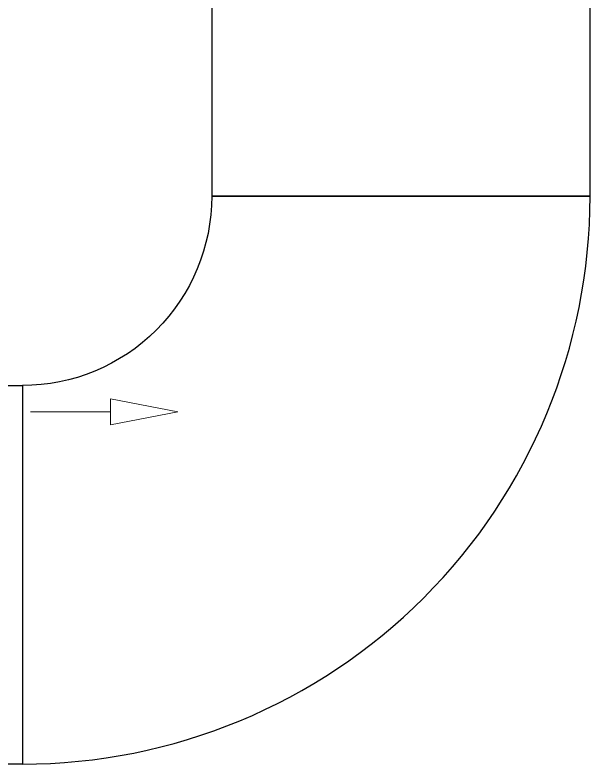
# Model space of a CAD drawing. Header units: inches. Extents: x -172 to 5713, y -54 to 3470.
# Drawn here: x 854.1 to 1013.7, y 2158.2 to 2365.9 of the extents above; entities that cross this region are included whole.
import ezdxf

# ---------------------------------------------------------------- set-up
doc = ezdxf.new("R2010")
doc.units = ezdxf.units.IN
doc.header["$MEASUREMENT"] = 0
doc.layers.add('MTY-EMIS-KANALI', color=150, linetype='Continuous', lineweight=0)
doc.layers.add('STM-U-MENFEZ', color=2, linetype='Continuous', lineweight=0)
doc.layers.add('MTY-UFLEME-KANALI', color=20, linetype='Continuous')

# ---------------------------------------------------------------- blocks, each defined once
blk = doc.blocks.new('A$C00D65541')
at = {"layer": 'STM-U-MENFEZ'}
blk.add_lwpolyline([(-110.14, -0.25), (-110.14, -3.86), (-128.76, -0.25), (-110.14, 3.36), (-110.14, -0.25), (-87.88, -0.25)], dxfattribs=at)

msp = doc.modelspace()

# ---------------------------------------------------------------- linework, layer by layer
at = {"layer": 'MTY-UFLEME-KANALI'}
for points in [[(908.69, 2315.65), (1013.69, 2315.65), (1013.69, 3470.24), (908.69, 3470.24)], [(614.23, 2158.15), (614.23, 2263.15), (856.19, 2263.15), (856.19, 2158.15)]]:
    msp.add_lwpolyline(points, close=True, dxfattribs=at)
msp.add_lwpolyline([(856.19, 2263.15), (856.19, 2158.15), (856.19, 2158.15, 0.414214), (1013.69, 2315.65), (1013.69, 2315.65), (908.69, 2315.65, -0.414214), (856.19, 2263.15)], format="xyb", close=True, dxfattribs=at)

# ---------------------------------------------------------------- block references
at = {"layer": 'MTY-EMIS-KANALI', "rotation": 180}
msp.add_blockref('A$C00D65541', (770.51, 2255.63), dxfattribs=at)

doc.saveas('drawing.dxf')
